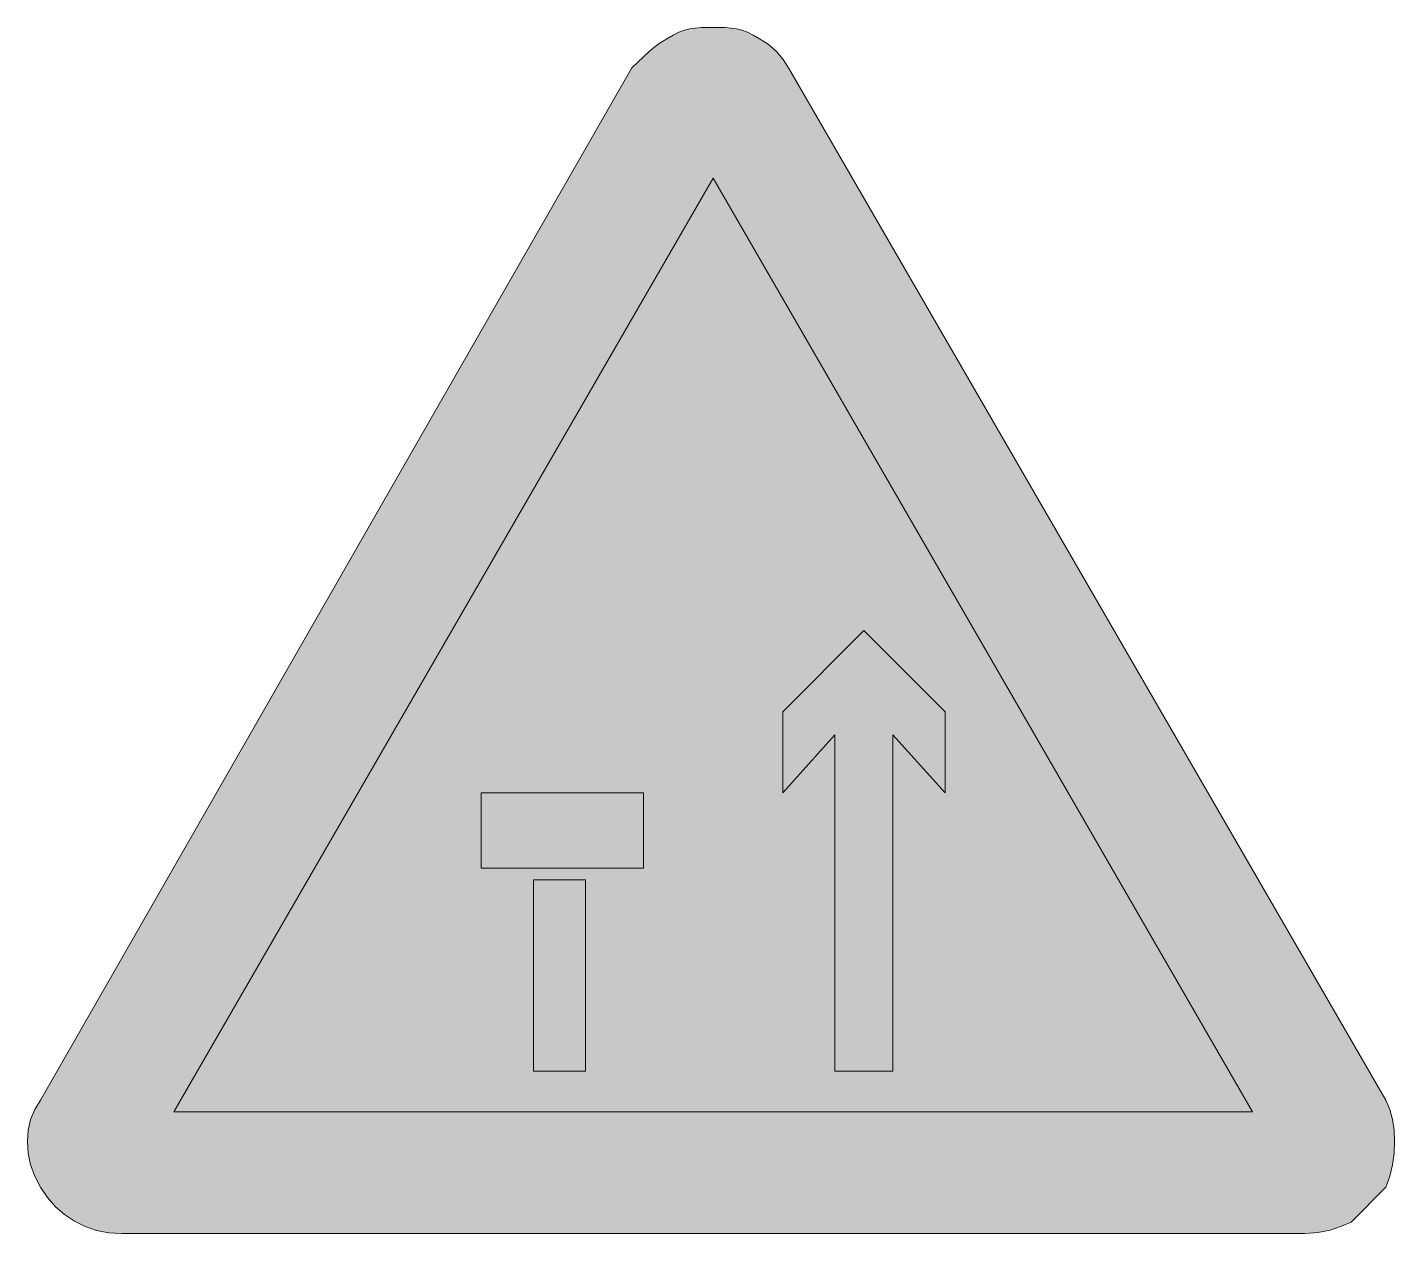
# Model space of a CAD drawing. Header units: metres. Extents: x 141 to 424, y 11 to 260.
import ezdxf

# ---------------------------------------------------------------- set-up
doc = ezdxf.new("R2010")
doc.units = ezdxf.units.M
for name, color, linetype, true_color in [('FILL_BLACK_000000', 7, 'Continuous', 0x000000), ('FILL_RED_FF0000', 7, 'Continuous', 0xff0000), ('FILL_WHITE_FFFFFF', 7, 'Continuous', 0xffffff)]:
    doc.layers.add(name, color=color, linetype=linetype, true_color=true_color)

msp = doc.modelspace()

# ---------------------------------------------------------------- hatches: boundary and pattern name
at = {"layer": 'FILL_BLACK_000000', "true_color": 0x000000}
h = msp.add_hatch(color=7, dxfattribs=at)
h.dxf.hatch_style = 1
h.paths.add_polyline_path([(330.93, 118.56), (330.93, 101.76), (320.13, 113.76), (320.13, 44.16), (308.13, 44.16), (308.13, 113.76), (297.33, 101.76), (297.33, 118.56), (314.13, 135.36), (330.93, 118.56)])
h = msp.add_hatch(color=7, dxfattribs=at)
h.dxf.hatch_style = 1
h.paths.add_polyline_path([(256.53, 44.16), (245.73, 44.16), (245.73, 83.76), (256.53, 83.76), (256.53, 44.16)])
at = {"layer": 'FILL_RED_FF0000', "true_color": 0xff0000}
h = msp.add_hatch(color=7, dxfattribs=at)
h.dxf.hatch_style = 1
h.paths.add_polyline_path([(266.13, 251.76), (269.73, 255.21), (271.53, 256.65), (273.33, 257.76), (274.63, 258.55), (275.84, 259.15), (277, 259.57), (278.13, 259.86), (280.42, 260.12), (282.93, 260.16), (285.44, 260.12), (287.73, 259.86), (288.86, 259.57), (290.02, 259.15), (291.23, 258.55), (292.53, 257.76), (294.31, 256.65), (295.98, 255.21), (297.42, 253.54), (298.53, 251.76), (422.13, 38.16), (422.92, 36.25), (423.48, 34.17), (423.82, 31.94), (423.93, 29.61), (423.82, 27.23), (423.48, 24.83), (422.92, 22.46), (422.13, 20.16), (414.93, 12.96), (412.92, 12.08), (410.58, 11.31), (408.01, 10.77), (405.33, 10.56), (160.53, 10.56), (157.89, 10.73), (155.37, 11.22), (153, 12.02), (150.78, 13.11), (148.73, 14.49), (146.86, 16.13), (145.19, 18.02), (143.73, 20.16), (142.55, 22.46), (141.71, 24.83), (141.2, 27.23), (141.03, 29.61), (141.2, 31.94), (141.71, 34.17), (142.55, 36.25), (143.73, 38.16), (266.13, 251.76)])
h = msp.add_hatch(color=7, dxfattribs=at)
h.dxf.hatch_style = 1
h.paths.add_polyline_path([(268.53, 86.16), (234.93, 86.16), (234.93, 101.76), (268.53, 101.76), (268.53, 86.16)])
at = {"layer": 'FILL_WHITE_FFFFFF', "true_color": 0xffffff}
h = msp.add_hatch(color=7, dxfattribs=at)
h.dxf.hatch_style = 1
h.paths.add_polyline_path([(171.33, 35.76), (282.93, 228.96), (394.53, 35.76), (171.33, 35.76)])

# ---------------------------------------------------------------- linework, layer by layer
at = {"layer": 'FILL_BLACK_000000', "lineweight": 0, "true_color": 0x000000}
for points in [[(330.93, 118.56), (330.93, 101.76), (320.13, 113.76), (320.13, 44.16), (308.13, 44.16), (308.13, 113.76), (297.33, 101.76), (297.33, 118.56), (314.13, 135.36)], [(256.53, 44.16), (245.73, 44.16), (245.73, 83.76), (256.53, 83.76)]]:
    msp.add_lwpolyline(points, close=True, dxfattribs=at)
at = {"layer": 'FILL_RED_FF0000', "lineweight": 0, "true_color": 0xff0000}
for points in [[(266.13, 251.76), (269.73, 255.21), (271.53, 256.65), (273.33, 257.76), (274.63, 258.55), (275.84, 259.15), (277, 259.57), (278.13, 259.86), (280.42, 260.12), (282.93, 260.16), (285.44, 260.12), (287.73, 259.86), (288.86, 259.57), (290.02, 259.15), (291.23, 258.55), (292.53, 257.76), (294.31, 256.65), (295.98, 255.21), (297.42, 253.54), (298.53, 251.76), (422.13, 38.16), (422.92, 36.25), (423.48, 34.17), (423.82, 31.94), (423.93, 29.61), (423.82, 27.23), (423.48, 24.83), (422.92, 22.46), (422.13, 20.16), (414.93, 12.96), (412.92, 12.08), (410.58, 11.31), (408.01, 10.77), (405.33, 10.56), (160.53, 10.56), (157.89, 10.73), (155.37, 11.22), (153, 12.02), (150.78, 13.11), (148.73, 14.49), (146.86, 16.13), (145.19, 18.02), (143.73, 20.16), (142.55, 22.46), (141.71, 24.83), (141.2, 27.23), (141.03, 29.61), (141.2, 31.94), (141.71, 34.17), (142.55, 36.25), (143.73, 38.16)], [(268.53, 86.16), (234.93, 86.16), (234.93, 101.76), (268.53, 101.76)]]:
    msp.add_lwpolyline(points, close=True, dxfattribs=at)
at = {"layer": 'FILL_WHITE_FFFFFF', "lineweight": 0, "true_color": 0xff0000}
msp.add_lwpolyline([(171.33, 35.76), (282.93, 228.96), (394.53, 35.76)], close=True, dxfattribs=at)

doc.saveas('drawing.dxf')
